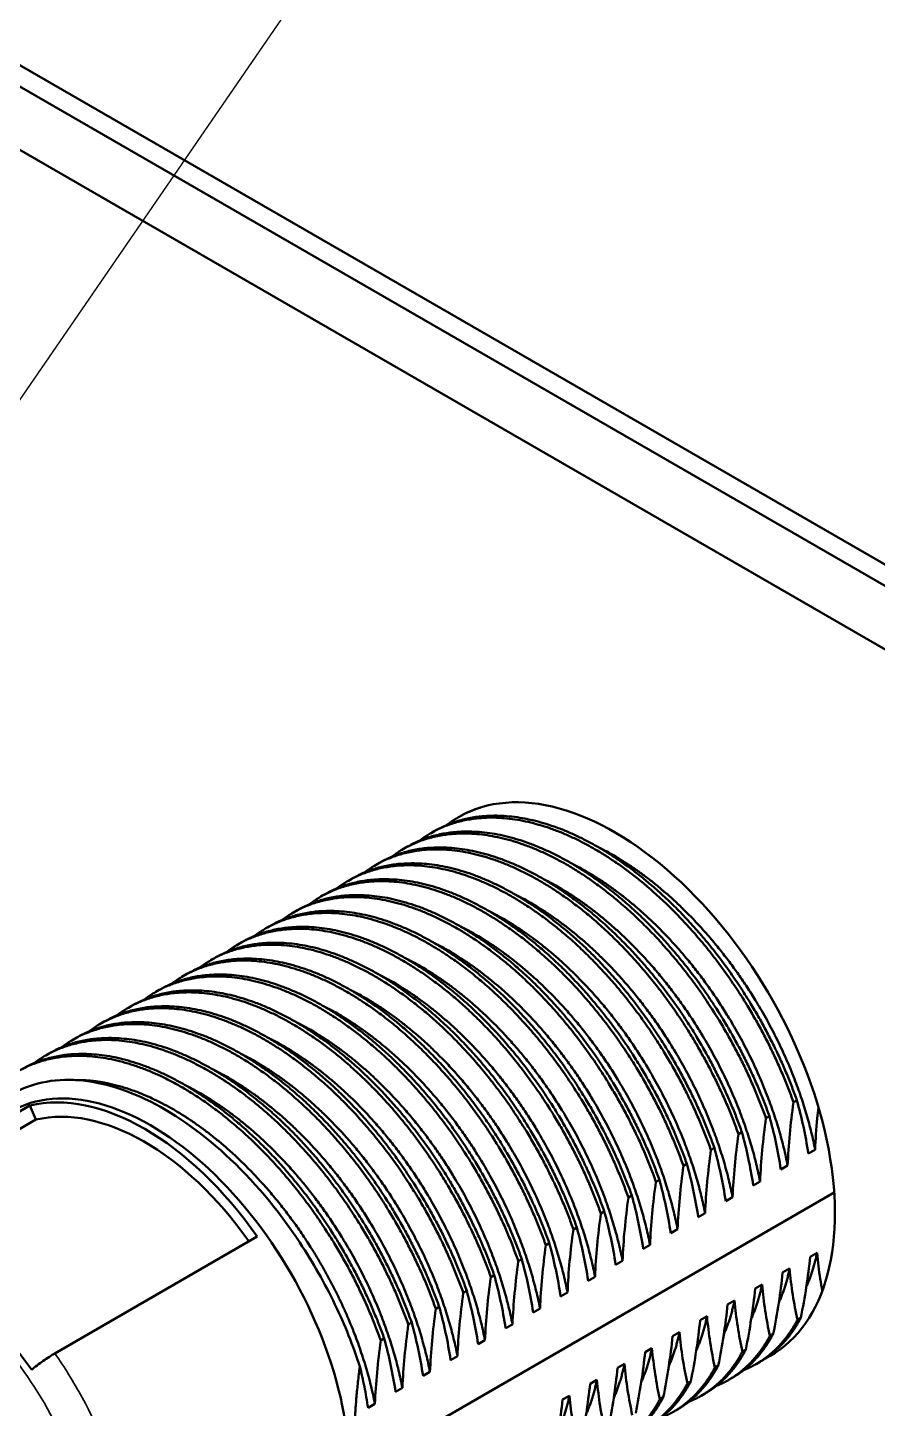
# Model space of a CAD drawing. Header units: millimetres. Extents: x -86 to 841, y -58 to 594.
# Drawn here: x 265.23 to 281.61, y 256.37 to 282.99 of the extents above; entities that cross this region are included whole.
import ezdxf

# ---------------------------------------------------------------- set-up
doc = ezdxf.new("R2010")
doc.units = ezdxf.units.MM
for name, color, linetype, lineweight in [('Symbol (ISO)', 7, 'Continuous', 25), ('Visible (ISO)', 7, 'Continuous', 50), ('Visible Narrow (ISO)', 7, 'Continuous', 35)]:
    doc.layers.add(name, color=color, linetype=linetype, lineweight=lineweight)
doc.styles.add('Note Text (ISO)', font='tahoma.ttf')
doc.dimstyles.new('Default - Method 1b (ISO)$7', dxfattribs={"dimtxt": 3.5, "dimasz": 2.5, "dimexe": 3.175, "dimexo": 0, "dimgap": 0.762, "dimtad": 1, "dimtoh": 1, "dimrnd": 1e-08, "dimtxsty": 'Note Text (ISO)', "dimcen": 0.09, "dimdle": 10, "dimclrd": 256, "dimclre": 256, "dimclrt": 256, "dimazin": 2, "dimtfac": 1, "dimtmove": 0, "dimatfit": 3, "dimfxl": 1, "dimtolj": 1, "dimlwd": -1, "dimlwe": -1, "dimarcsym": 0})

msp = doc.modelspace()

# ---------------------------------------------------------------- linework, layer by layer
at = {"layer": 'Visible (ISO)'}
for p, q in [((316.569, 252.128), (249.675, 290.749)), ((316.931, 252.327), (250.735, 290.545)), ((253.21, 287.484), (315.964, 251.252)), ((273.545, 267.776), (273.534, 267.77)), ((273.07, 267.502), (273.003, 267.464)), ((272.539, 267.196), (272.473, 267.158)), ((272.009, 266.89), (271.943, 266.851)), ((271.479, 266.584), (271.412, 266.545)), ((270.948, 266.277), (270.882, 266.239)), ((270.418, 265.971), (270.352, 265.933)), ((269.888, 265.665), (269.821, 265.627)), ((269.357, 265.359), (269.291, 265.321)), ((268.827, 265.053), (268.761, 265.014)), ((268.297, 264.746), (268.23, 264.708)), ((267.766, 264.44), (267.7, 264.402)), ((267.236, 264.134), (267.17, 264.096)), ((266.706, 263.828), (266.639, 263.79)), ((266.175, 263.522), (266.109, 263.483)), ((265.645, 263.216), (265.579, 263.177)), ((279.989, 262.272), (280.056, 262.31)), ((261.372, 259.961), (265.271, 262.212)), ((265.271, 262.212), (265.387, 261.938)), ((279.459, 261.966), (279.525, 262.004)), ((265.387, 261.938), (261.17, 259.503)), ((278.929, 261.659), (278.995, 261.698)), ((278.398, 261.353), (278.465, 261.392)), ((280.407, 261.359), (280.275, 261.283)), ((277.868, 261.047), (277.934, 261.085)), ((279.877, 261.053), (279.744, 260.977)), ((277.338, 260.741), (277.404, 260.779)), ((279.346, 260.747), (279.214, 260.67)), ((271.532, 255.196), (280.774, 260.531)), ((276.807, 260.435), (276.874, 260.473)), ((278.816, 260.441), (278.684, 260.364)), ((276.277, 260.129), (276.343, 260.167)), ((278.286, 260.135), (278.153, 260.058)), ((275.747, 259.822), (275.813, 259.861)), ((269.652, 259.683), (265.753, 257.432)), ((277.755, 259.828), (277.623, 259.752)), ((275.216, 259.516), (275.283, 259.554)), ((277.225, 259.522), (277.093, 259.446)), ((280.311, 259.295), (280.444, 259.371)), ((274.686, 259.21), (274.752, 259.248)), ((276.695, 259.216), (276.562, 259.139)), ((279.781, 258.988), (279.914, 259.065)), ((274.156, 258.904), (274.222, 258.942)), ((276.164, 258.91), (276.032, 258.833)), ((273.625, 258.598), (273.692, 258.636)), ((275.634, 258.604), (275.502, 258.527)), ((279.251, 258.682), (279.383, 258.759)), ((273.095, 258.291), (273.161, 258.33)), ((275.104, 258.297), (274.971, 258.221)), ((278.72, 258.376), (278.853, 258.453)), ((272.565, 257.985), (272.631, 258.024)), ((274.573, 257.991), (274.441, 257.915)), ((278.19, 258.07), (278.323, 258.146)), ((280.131, 258.115), (280.065, 258.076)), ((272.034, 257.679), (272.101, 257.717)), ((277.66, 257.764), (277.792, 257.84)), ((279.601, 257.809), (279.535, 257.77)), ((274.043, 257.685), (273.911, 257.609)), ((277.129, 257.457), (277.262, 257.534)), ((279.071, 257.502), (279.004, 257.464)), ((273.513, 257.379), (273.38, 257.302)), ((276.599, 257.151), (276.732, 257.228)), ((278.54, 257.196), (278.474, 257.158)), ((279.335, 257.263), (279.269, 257.225)), ((266.045, 256.985), (266.046, 256.985)), ((266.057, 256.966), (266.057, 256.966)), ((272.983, 257.073), (272.85, 256.996)), ((276.069, 256.845), (276.201, 256.922)), ((278.804, 256.957), (278.738, 256.918)), ((266.184, 256.752), (266.184, 256.752)), ((266.217, 256.693), (266.217, 256.693)), ((272.452, 256.767), (272.32, 256.69)), ((278.01, 256.89), (277.944, 256.852)), ((278.274, 256.651), (278.208, 256.612)), ((271.922, 256.46), (271.789, 256.384)), ((275.538, 256.539), (275.671, 256.615)), ((277.48, 256.584), (277.413, 256.546))]:
    msp.add_line(p, q, dxfattribs=at)
for centre, major_axis, ratio, start_param, end_param in [((276.545, 262.58), (-3, 5.196), 0.57735, 3.106122, 6.283185), ((267.602, 257.417), (2.7, -4.677), 0.57735, 0, 3.141593), ((267.352, 257.273), (2.553, -4.76), 0.597134, 1.764044, 2.985775), ((267.352, 257.273), (2.411, -4.496), 0.597134, 1.774426, 2.985775)]:
    msp.add_ellipse(centre, major_axis=major_axis, ratio=ratio, start_param=start_param, end_param=end_param, dxfattribs=at)
for points, weights, knots in [([(273.975, 267.962), (273.741, 267.89), (273.534, 267.77), (273.418, 267.703), (273.31, 267.621)], [0.9781234073, 0.986758169931, 1, 0.992556137817, 0.98656815435], [0.289401969, 0.289401969, 0.289401969, 0.290178571, 0.290178571, 0.290615136, 0.290615136, 0.290615136]), ([(279.989, 262.272), (279.661, 263.198), (279.136, 264.076), (277.86, 266.209), (276.07, 267.205), (274.279, 268.2), (273.003, 267.464), (272.887, 267.397), (272.78, 267.315)], [0.962660741352, 0.967178132478, 1, 0.923879532511, 1, 0.923879532511, 1, 0.992556137817, 0.98656815435], [0.31503936, 0.31503936, 0.31503936, 0.31696429, 0.31696429, 0.32142857, 0.32142857, 0.32589286, 0.32589286, 0.32632942, 0.32632942, 0.32632942]), ([(280.056, 262.31), (279.728, 263.236), (279.202, 264.115), (277.926, 266.248), (276.136, 267.243), (274.345, 268.239), (273.07, 267.502)], [0.962660741352, 0.967178132478, 1, 0.923879532511, 1, 0.923879532511, 1], [0.27932507, 0.27932507, 0.27932507, 0.28125, 0.28125, 0.28571429, 0.28571429, 0.29017857, 0.29017857, 0.29017857]), ([(279.459, 261.966), (279.131, 262.891), (278.606, 263.77), (277.33, 265.903), (275.539, 266.899), (273.749, 267.894), (272.473, 267.158), (272.357, 267.091), (272.25, 267.009)], [0.962660741352, 0.967178132478, 1, 0.923879532511, 1, 0.923879532511, 1, 0.992556137817, 0.98656815435], [0.35075365, 0.35075365, 0.35075365, 0.35267857, 0.35267857, 0.35714286, 0.35714286, 0.36160714, 0.36160714, 0.36204371, 0.36204371, 0.36204371]), ([(279.525, 262.004), (279.197, 262.93), (278.672, 263.808), (277.396, 265.942), (275.606, 266.937), (273.815, 267.933), (272.539, 267.196)], [0.962660741352, 0.967178132478, 1, 0.923879532511, 1, 0.923879532511, 1], [0.31503936, 0.31503936, 0.31503936, 0.31696429, 0.31696429, 0.32142857, 0.32142857, 0.32589286, 0.32589286, 0.32589286]), ([(278.929, 261.659), (278.601, 262.585), (278.075, 263.464), (276.8, 265.597), (275.009, 266.593), (273.218, 267.588), (271.943, 266.851), (271.827, 266.784), (271.719, 266.703)], [0.962660741352, 0.967178132478, 1, 0.923879532511, 1, 0.923879532511, 1, 0.992556137817, 0.98656815435], [0.38646793, 0.38646793, 0.38646793, 0.38839286, 0.38839286, 0.39285714, 0.39285714, 0.39732143, 0.39732143, 0.39775799, 0.39775799, 0.39775799]), ([(278.995, 261.698), (278.667, 262.624), (278.142, 263.502), (276.866, 265.635), (275.075, 266.631), (273.285, 267.626), (272.009, 266.89)], [0.962660741352, 0.967178132478, 1, 0.923879532511, 1, 0.923879532511, 1], [0.35075365, 0.35075365, 0.35075365, 0.35267857, 0.35267857, 0.35714286, 0.35714286, 0.36160714, 0.36160714, 0.36160714]), ([(280.407, 261.359), (280.131, 262.78), (279.298, 264.17), (278.106, 266.157), (276.434, 267.084), (276.323, 267.146), (276.211, 267.201)], [0.968998828714, 0.945548623307, 1, 0.923879532511, 1, 0.994533540984, 0.989852210467], [0.278056555, 0.278056555, 0.278056555, 0.28125, 0.28125, 0.285714286, 0.285714286, 0.286034881, 0.286034881, 0.286034881]), ([(278.398, 261.353), (278.07, 262.279), (277.545, 263.158), (276.269, 265.291), (274.479, 266.286), (272.688, 267.282), (271.412, 266.545), (271.296, 266.478), (271.189, 266.397)], [0.962660741352, 0.967178132478, 1, 0.923879532511, 1, 0.923879532511, 1, 0.992556137817, 0.98656815435], [0.42218222, 0.42218222, 0.42218222, 0.42410714, 0.42410714, 0.42857143, 0.42857143, 0.43303571, 0.43303571, 0.43347228, 0.43347228, 0.43347228]), ([(278.465, 261.392), (278.137, 262.317), (277.611, 263.196), (276.335, 265.329), (274.545, 266.325), (272.754, 267.32), (271.479, 266.584)], [0.962660741352, 0.967178132478, 1, 0.923879532511, 1, 0.923879532511, 1], [0.38646793, 0.38646793, 0.38646793, 0.38839286, 0.38839286, 0.39285714, 0.39285714, 0.39732143, 0.39732143, 0.39732143]), ([(279.877, 261.053), (279.6, 262.474), (278.767, 263.863), (277.576, 265.851), (275.904, 266.778), (275.792, 266.84), (275.681, 266.894)], [0.968998828714, 0.945548623307, 1, 0.923879532511, 1, 0.994533540984, 0.989852210467], [0.313770841, 0.313770841, 0.313770841, 0.316964286, 0.316964286, 0.321428571, 0.321428571, 0.321749166, 0.321749166, 0.321749166]), ([(277.868, 261.047), (277.54, 261.973), (277.015, 262.852), (275.739, 264.985), (273.948, 265.98), (272.158, 266.976), (270.882, 266.239), (270.766, 266.172), (270.659, 266.09)], [0.962660741352, 0.967178132478, 1, 0.923879532511, 1, 0.923879532511, 1, 0.992556137817, 0.98656815435], [0.4578965, 0.4578965, 0.4578965, 0.45982143, 0.45982143, 0.46428571, 0.46428571, 0.46875, 0.46875, 0.46918656, 0.46918656, 0.46918656]), ([(277.934, 261.085), (277.606, 262.011), (277.081, 262.89), (275.805, 265.023), (274.015, 266.018), (272.224, 267.014), (270.948, 266.277)], [0.962660741352, 0.967178132478, 1, 0.923879532511, 1, 0.923879532511, 1], [0.42218222, 0.42218222, 0.42218222, 0.42410714, 0.42410714, 0.42857143, 0.42857143, 0.43303571, 0.43303571, 0.43303571]), ([(279.346, 260.747), (279.07, 262.168), (278.237, 263.557), (277.045, 265.545), (275.374, 266.472), (275.262, 266.533), (275.151, 266.588)], [0.968998828714, 0.945548623307, 1, 0.923879532511, 1, 0.994533540984, 0.989852210467], [0.349485127, 0.349485127, 0.349485127, 0.352678571, 0.352678571, 0.357142857, 0.357142857, 0.357463452, 0.357463452, 0.357463452]), ([(277.338, 260.741), (277.01, 261.667), (276.484, 262.545), (275.209, 264.679), (273.418, 265.674), (271.628, 266.669), (270.352, 265.933), (270.236, 265.866), (270.128, 265.784)], [0.962660741352, 0.967178132478, 1, 0.923879532511, 1, 0.923879532511, 1, 0.992556137817, 0.98656815435], [0.49361079, 0.49361079, 0.49361079, 0.49553571, 0.49553571, 0.5, 0.5, 0.50446429, 0.50446429, 0.50490085, 0.50490085, 0.50490085]), ([(277.404, 260.779), (277.076, 261.705), (276.551, 262.584), (275.275, 264.717), (273.484, 265.712), (271.694, 266.708), (270.418, 265.971)], [0.962660741352, 0.967178132478, 1, 0.923879532511, 1, 0.923879532511, 1], [0.4578965, 0.4578965, 0.4578965, 0.45982143, 0.45982143, 0.46428571, 0.46428571, 0.46875, 0.46875, 0.46875]), ([(278.816, 260.441), (278.54, 261.862), (277.707, 263.251), (276.515, 265.239), (274.843, 266.165), (274.732, 266.227), (274.62, 266.282)], [0.968998828714, 0.945548623307, 1, 0.923879532511, 1, 0.994533540984, 0.989852210467], [0.385199412, 0.385199412, 0.385199412, 0.388392857, 0.388392857, 0.392857143, 0.392857143, 0.393177738, 0.393177738, 0.393177738]), ([(276.874, 260.473), (276.546, 261.399), (276.02, 262.277), (274.744, 264.411), (272.954, 265.406), (271.163, 266.402), (269.888, 265.665)], [0.962660741352, 0.967178132478, 1, 0.923879532511, 1, 0.923879532511, 1], [0.49361079, 0.49361079, 0.49361079, 0.49553571, 0.49553571, 0.5, 0.5, 0.50446429, 0.50446429, 0.50446429]), ([(278.286, 260.135), (278.009, 261.556), (277.176, 262.945), (275.985, 264.932), (274.313, 265.859), (274.201, 265.921), (274.09, 265.976)], [0.968998828714, 0.945548623307, 1, 0.923879532511, 1, 0.994533540984, 0.989852210467], [0.420913698, 0.420913698, 0.420913698, 0.424107143, 0.424107143, 0.428571429, 0.428571429, 0.428892023, 0.428892023, 0.428892023]), ([(276.807, 260.435), (276.479, 261.361), (275.954, 262.239), (274.678, 264.372), (272.888, 265.368), (271.097, 266.363), (269.821, 265.627), (269.705, 265.56), (269.598, 265.478)], [0.962660741352, 0.967178132478, 1, 0.923879532511, 1, 0.923879532511, 1, 0.992556137817, 0.98656815435], [0.52932507, 0.52932507, 0.52932507, 0.53125, 0.53125, 0.53571429, 0.53571429, 0.54017857, 0.54017857, 0.54061514, 0.54061514, 0.54061514]), ([(276.277, 260.129), (275.949, 261.054), (275.424, 261.933), (274.148, 264.066), (272.357, 265.062), (270.567, 266.057), (269.291, 265.321), (269.175, 265.253), (269.068, 265.172)], [0.962660741352, 0.967178132478, 1, 0.923879532511, 1, 0.923879532511, 1, 0.992556137817, 0.98656815435], [0.56503936, 0.56503936, 0.56503936, 0.56696429, 0.56696429, 0.57142857, 0.57142857, 0.57589286, 0.57589286, 0.57632942, 0.57632942, 0.57632942]), ([(276.343, 260.167), (276.015, 261.093), (275.49, 261.971), (274.214, 264.104), (272.424, 265.1), (270.633, 266.095), (269.357, 265.359)], [0.962660741352, 0.967178132478, 1, 0.923879532511, 1, 0.923879532511, 1], [0.52932507, 0.52932507, 0.52932507, 0.53125, 0.53125, 0.53571429, 0.53571429, 0.54017857, 0.54017857, 0.54017857]), ([(277.755, 259.828), (277.479, 261.249), (276.646, 262.639), (275.454, 264.626), (273.783, 265.553), (273.671, 265.615), (273.56, 265.67)], [0.968998828714, 0.945548623307, 1, 0.923879532511, 1, 0.994533540984, 0.989852210467], [0.456627984, 0.456627984, 0.456627984, 0.459821429, 0.459821429, 0.464285714, 0.464285714, 0.464606309, 0.464606309, 0.464606309]), ([(275.747, 259.822), (275.419, 260.748), (274.893, 261.627), (273.618, 263.76), (271.827, 264.755), (270.037, 265.751), (268.761, 265.014), (268.645, 264.947), (268.537, 264.866)], [0.962660741352, 0.967178132478, 1, 0.923879532511, 1, 0.923879532511, 1, 0.992556137817, 0.98656815435], [0.60075365, 0.60075365, 0.60075365, 0.60267857, 0.60267857, 0.60714286, 0.60714286, 0.61160714, 0.61160714, 0.61204371, 0.61204371, 0.61204371]), ([(275.813, 259.861), (275.485, 260.786), (274.96, 261.665), (273.684, 263.798), (271.893, 264.794), (270.103, 265.789), (268.827, 265.053)], [0.962660741352, 0.967178132478, 1, 0.923879532511, 1, 0.923879532511, 1], [0.56503936, 0.56503936, 0.56503936, 0.56696429, 0.56696429, 0.57142857, 0.57142857, 0.57589286, 0.57589286, 0.57589286]), ([(277.225, 259.522), (276.949, 260.943), (276.116, 262.332), (274.924, 264.32), (273.252, 265.247), (273.141, 265.309), (273.029, 265.363)], [0.968998828714, 0.945548623307, 1, 0.923879532511, 1, 0.994533540984, 0.989852210467], [0.49234227, 0.49234227, 0.49234227, 0.495535714, 0.495535714, 0.5, 0.5, 0.500320595, 0.500320595, 0.500320595]), ([(275.216, 259.516), (274.888, 260.442), (274.363, 261.321), (273.087, 263.454), (271.297, 264.449), (269.506, 265.445), (268.23, 264.708), (268.114, 264.641), (268.007, 264.559)], [0.962660741352, 0.967178132478, 1, 0.923879532511, 1, 0.923879532511, 1, 0.992556137817, 0.98656815435], [0.63646793, 0.63646793, 0.63646793, 0.63839286, 0.63839286, 0.64285714, 0.64285714, 0.64732143, 0.64732143, 0.64775799, 0.64775799, 0.64775799]), ([(275.283, 259.554), (274.955, 260.48), (274.429, 261.359), (273.153, 263.492), (271.363, 264.488), (269.572, 265.483), (268.297, 264.746)], [0.962660741352, 0.967178132478, 1, 0.923879532511, 1, 0.923879532511, 1], [0.60075365, 0.60075365, 0.60075365, 0.60267857, 0.60267857, 0.60714286, 0.60714286, 0.61160714, 0.61160714, 0.61160714]), ([(276.695, 259.216), (276.418, 260.637), (275.585, 262.026), (274.394, 264.014), (272.722, 264.941), (272.61, 265.003), (272.499, 265.057)], [0.968998828714, 0.945548623307, 1, 0.923879532511, 1, 0.994533540984, 0.989852210467], [0.528056555, 0.528056555, 0.528056555, 0.53125, 0.53125, 0.535714286, 0.535714286, 0.536034881, 0.536034881, 0.536034881]), ([(274.686, 259.21), (274.358, 260.136), (273.833, 261.014), (272.557, 263.148), (270.766, 264.143), (268.976, 265.139), (267.7, 264.402), (267.584, 264.335), (267.477, 264.253)], [0.962660741352, 0.967178132478, 1, 0.923879532511, 1, 0.923879532511, 1, 0.992556137817, 0.98656815435], [0.67218222, 0.67218222, 0.67218222, 0.67410714, 0.67410714, 0.67857143, 0.67857143, 0.68303571, 0.68303571, 0.68347228, 0.68347228, 0.68347228]), ([(274.752, 259.248), (274.424, 260.174), (273.899, 261.053), (272.623, 263.186), (270.833, 264.181), (269.042, 265.177), (267.766, 264.44)], [0.962660741352, 0.967178132478, 1, 0.923879532511, 1, 0.923879532511, 1], [0.63646793, 0.63646793, 0.63646793, 0.63839286, 0.63839286, 0.64285714, 0.64285714, 0.64732143, 0.64732143, 0.64732143]), ([(276.164, 258.91), (275.888, 260.331), (275.055, 261.72), (273.863, 263.708), (272.192, 264.635), (272.08, 264.696), (271.969, 264.751)], [0.968998828714, 0.945548623307, 1, 0.923879532511, 1, 0.994533540984, 0.989852210467], [0.563770841, 0.563770841, 0.563770841, 0.566964286, 0.566964286, 0.571428571, 0.571428571, 0.571749166, 0.571749166, 0.571749166]), ([(274.156, 258.904), (273.828, 259.83), (273.302, 260.708), (272.027, 262.841), (270.236, 263.837), (268.446, 264.832), (267.17, 264.096), (267.054, 264.029), (266.946, 263.947)], [0.962660741352, 0.967178132478, 1, 0.923879532511, 1, 0.923879532511, 1, 0.992556137817, 0.98656815435], [0.7078965, 0.7078965, 0.7078965, 0.70982143, 0.70982143, 0.71428571, 0.71428571, 0.71875, 0.71875, 0.71918656, 0.71918656, 0.71918656]), ([(274.222, 258.942), (273.894, 259.868), (273.369, 260.747), (272.093, 262.88), (270.302, 263.875), (268.512, 264.871), (267.236, 264.134)], [0.962660741352, 0.967178132478, 1, 0.923879532511, 1, 0.923879532511, 1], [0.67218222, 0.67218222, 0.67218222, 0.67410714, 0.67410714, 0.67857143, 0.67857143, 0.68303571, 0.68303571, 0.68303571]), ([(275.634, 258.604), (275.358, 260.025), (274.525, 261.414), (273.333, 263.401), (271.661, 264.328), (271.55, 264.39), (271.438, 264.445)], [0.968998828714, 0.945548623307, 1, 0.923879532511, 1, 0.994533540984, 0.989852210467], [0.599485127, 0.599485127, 0.599485127, 0.602678571, 0.602678571, 0.607142857, 0.607142857, 0.607463452, 0.607463452, 0.607463452]), ([(273.692, 258.636), (273.364, 259.562), (272.838, 260.44), (271.562, 262.574), (269.772, 263.569), (267.981, 264.564), (266.706, 263.828)], [0.962660741352, 0.967178132478, 1, 0.923879532511, 1, 0.923879532511, 1], [0.7078965, 0.7078965, 0.7078965, 0.70982143, 0.70982143, 0.71428571, 0.71428571, 0.71875, 0.71875, 0.71875]), ([(275.104, 258.297), (274.827, 259.719), (273.994, 261.108), (272.803, 263.095), (271.131, 264.022), (271.019, 264.084), (270.908, 264.139)], [0.968998828714, 0.945548623307, 1, 0.923879532511, 1, 0.994533540984, 0.989852210467], [0.635199412, 0.635199412, 0.635199412, 0.638392857, 0.638392857, 0.642857143, 0.642857143, 0.643177738, 0.643177738, 0.643177738]), ([(273.625, 258.598), (273.297, 259.523), (272.772, 260.402), (271.496, 262.535), (269.706, 263.531), (267.915, 264.526), (266.639, 263.79), (266.523, 263.723), (266.416, 263.641)], [0.962660741352, 0.967178132478, 1, 0.923879532511, 1, 0.923879532511, 1, 0.992556137817, 0.98656815435], [0.74361079, 0.74361079, 0.74361079, 0.74553571, 0.74553571, 0.75, 0.75, 0.75446429, 0.75446429, 0.75490085, 0.75490085, 0.75490085]), ([(274.573, 257.991), (274.297, 259.412), (273.464, 260.802), (272.272, 262.789), (270.601, 263.716), (270.489, 263.778), (270.378, 263.833)], [0.968998828714, 0.945548623307, 1, 0.923879532511, 1, 0.994533540984, 0.989852210467], [0.670913698, 0.670913698, 0.670913698, 0.674107143, 0.674107143, 0.678571429, 0.678571429, 0.678892023, 0.678892023, 0.678892023]), ([(273.095, 258.291), (272.767, 259.217), (272.242, 260.096), (270.966, 262.229), (269.175, 263.225), (267.385, 264.22), (266.109, 263.483), (265.993, 263.416), (265.886, 263.335)], [0.962660741352, 0.967178132478, 1, 0.923879532511, 1, 0.923879532511, 1, 0.992556137817, 0.98656815435], [0.77932507, 0.77932507, 0.77932507, 0.78125, 0.78125, 0.78571429, 0.78571429, 0.79017857, 0.79017857, 0.79061514, 0.79061514, 0.79061514]), ([(273.161, 258.33), (272.833, 259.256), (272.308, 260.134), (271.032, 262.267), (269.242, 263.263), (267.451, 264.258), (266.175, 263.522)], [0.962660741352, 0.967178132478, 1, 0.923879532511, 1, 0.923879532511, 1], [0.74361079, 0.74361079, 0.74361079, 0.74553571, 0.74553571, 0.75, 0.75, 0.75446429, 0.75446429, 0.75446429]), ([(272.565, 257.985), (272.237, 258.911), (271.711, 259.79), (270.436, 261.923), (268.645, 262.918), (266.855, 263.914), (265.579, 263.177), (265.463, 263.11), (265.355, 263.029)], [0.962660741352, 0.967178132478, 1, 0.923879532511, 1, 0.923879532511, 1, 0.992556137817, 0.98656815435], [0.81503936, 0.81503936, 0.81503936, 0.81696429, 0.81696429, 0.82142857, 0.82142857, 0.82589286, 0.82589286, 0.82632942, 0.82632942, 0.82632942]), ([(272.631, 258.024), (272.303, 258.949), (271.778, 259.828), (270.502, 261.961), (268.711, 262.957), (266.921, 263.952), (265.645, 263.216)], [0.962660741352, 0.967178132478, 1, 0.923879532511, 1, 0.923879532511, 1], [0.77932507, 0.77932507, 0.77932507, 0.78125, 0.78125, 0.78571429, 0.78571429, 0.79017857, 0.79017857, 0.79017857]), ([(274.043, 257.685), (273.767, 259.106), (272.934, 260.495), (271.742, 262.483), (270.07, 263.41), (269.959, 263.472), (269.847, 263.526)], [0.968998828714, 0.945548623307, 1, 0.923879532511, 1, 0.994533540984, 0.989852210467], [0.706627984, 0.706627984, 0.706627984, 0.709821429, 0.709821429, 0.714285714, 0.714285714, 0.714606309, 0.714606309, 0.714606309]), ([(272.034, 257.679), (271.706, 258.605), (271.181, 259.483), (269.905, 261.617), (268.115, 262.612), (266.324, 263.608), (265.048, 262.871), (264.523, 262.568), (264.195, 261.986)], [0.962660741352, 0.967178132478, 1, 0.923879532511, 1, 0.923879532511, 1, 0.967178132478, 0.962660741352], [0.85075365, 0.85075365, 0.85075365, 0.85267857, 0.85267857, 0.85714286, 0.85714286, 0.86160714, 0.86160714, 0.86353207, 0.86353207, 0.86353207]), ([(272.101, 257.717), (271.773, 258.643), (271.247, 259.522), (269.972, 261.655), (268.181, 262.65), (266.39, 263.646), (265.115, 262.909)], [0.962660741352, 0.967178132478, 1, 0.923879532511, 1, 0.923879532511, 1], [0.81503936, 0.81503936, 0.81503936, 0.81696429, 0.81696429, 0.82142857, 0.82142857, 0.82589286, 0.82589286, 0.82589286]), ([(273.513, 257.379), (273.236, 258.8), (272.403, 260.189), (271.212, 262.177), (269.54, 263.104), (269.428, 263.165), (269.317, 263.22)], [0.968998828714, 0.945548623307, 1, 0.923879532511, 1, 0.994533540984, 0.989852210467], [0.74234227, 0.74234227, 0.74234227, 0.745535714, 0.745535714, 0.75, 0.75, 0.750320595, 0.750320595, 0.750320595]), ([(272.983, 257.073), (272.706, 258.494), (271.873, 259.883), (270.681, 261.871), (269.01, 262.797), (268.898, 262.859), (268.787, 262.914)], [0.968998828714, 0.945548623307, 1, 0.923879532511, 1, 0.994533540984, 0.989852210467], [0.778056555, 0.778056555, 0.778056555, 0.78125, 0.78125, 0.785714286, 0.785714286, 0.786034881, 0.786034881, 0.786034881]), ([(271.922, 256.46), (271.645, 257.881), (270.812, 259.271), (269.621, 261.258), (267.949, 262.185), (267.003, 262.709), (266.152, 262.702)], [0.968998828714, 0.945548623307, 1, 0.923879532511, 1, 0.955457537653, 0.963043787002], [0.84948513, 0.84948513, 0.84948513, 0.85267857, 0.85267857, 0.85714286, 0.85714286, 0.85975517, 0.85975517, 0.85975517]), ([(272.452, 256.767), (272.176, 258.188), (271.343, 259.577), (270.151, 261.564), (268.479, 262.491), (268.368, 262.553), (268.256, 262.608)], [0.968998828714, 0.945548623307, 1, 0.923879532511, 1, 0.994533540984, 0.989852210467], [0.813770841, 0.813770841, 0.813770841, 0.816964286, 0.816964286, 0.821428571, 0.821428571, 0.821749166, 0.821749166, 0.821749166]), ([(279.027, 257.107), (279.152, 257.158), (279.269, 257.225), (279.767, 257.512), (280.065, 258.076)], [0.985908596316, 0.992143396413, 1, 0.967178132478, 0.962660741352], [0.307574943, 0.307574943, 0.307574943, 0.308035714, 0.308035714, 0.309960639, 0.309960639, 0.309960639]), ([(278.497, 256.801), (278.622, 256.851), (278.738, 256.918), (279.236, 257.206), (279.535, 257.77)], [0.985908596316, 0.992143396413, 1, 0.967178132478, 0.962660741352], [0.343289229, 0.343289229, 0.343289229, 0.34375, 0.34375, 0.345674925, 0.345674925, 0.345674925]), ([(277.966, 256.495), (278.092, 256.545), (278.208, 256.612), (278.706, 256.9), (279.004, 257.464)], [0.985908596316, 0.992143396413, 1, 0.967178132478, 0.962660741352], [0.379003514, 0.379003514, 0.379003514, 0.379464286, 0.379464286, 0.381389211, 0.381389211, 0.381389211]), ([(277.436, 256.189), (277.561, 256.239), (277.678, 256.306), (278.176, 256.594), (278.474, 257.158)], [0.985908596316, 0.992143396413, 1, 0.967178132478, 0.962660741352], [0.4147178, 0.4147178, 0.4147178, 0.415178571, 0.415178571, 0.417103496, 0.417103496, 0.417103496]), ([(276.906, 255.882), (277.031, 255.933), (277.147, 256), (277.645, 256.288), (277.944, 256.852)], [0.985908596316, 0.992143396413, 1, 0.967178132478, 0.962660741352], [0.450432086, 0.450432086, 0.450432086, 0.450892857, 0.450892857, 0.452817782, 0.452817782, 0.452817782]), ([(276.375, 255.576), (276.501, 255.627), (276.617, 255.694), (277.115, 255.981), (277.413, 256.546)], [0.985908596316, 0.992143396413, 1, 0.967178132478, 0.962660741352], [0.486146372, 0.486146372, 0.486146372, 0.486607143, 0.486607143, 0.488532068, 0.488532068, 0.488532068])]:
    msp.add_rational_spline(points, weights, degree=2, knots=knots, dxfattribs=at)
for points, knots in [([(271.631, 257.179), (271.502, 257.579), (271.342, 257.979), (270.955, 258.783), (270.728, 259.184), (270.054, 260.205), (269.567, 260.781), (268.543, 261.721), (268.017, 262.086), (266.988, 262.575), (266.492, 262.701), (265.546, 262.71), (265.11, 262.578), (264.528, 262.153), (264.336, 261.939), (264.179, 261.679), (264.178, 261.677), (264.177, 261.675)], [-1.433975, -1.433975, -1.433975, -1.433975, -1.302401, -1.302401, -1.165545, -1.165545, -0.9371, -0.9371, -0.718486, -0.718486, -0.505454, -0.505454, -0.279411, -0.279411, -0.137648, -0.137648, -0.136499, -0.136499, -0.136499, -0.136499]), ([(279.989, 262.272), (279.961, 262.065), (279.937, 261.86), (279.899, 261.453), (279.885, 261.252), (279.877, 261.053)], [-0.1383794, -0.1383794, -0.1383794, -0.1383794, -0.0692014, -0.0692014, 0, 0, 0, 0]), ([(280.275, 261.283), (280.248, 261.462), (280.216, 261.636), (280.143, 261.979), (280.101, 262.146), (280.056, 262.31)], [-0.1392069, -0.1392069, -0.1392069, -0.1392069, -0.0696465, -0.0696465, 0, 0, 0, 0]), ([(279.459, 261.966), (279.431, 261.759), (279.407, 261.554), (279.369, 261.147), (279.355, 260.946), (279.346, 260.747)], [-0.1383794, -0.1383794, -0.1383794, -0.1383794, -0.0692014, -0.0692014, 0, 0, 0, 0]), ([(279.744, 260.977), (279.718, 261.156), (279.686, 261.33), (279.612, 261.673), (279.571, 261.84), (279.525, 262.004)], [-0.1392069, -0.1392069, -0.1392069, -0.1392069, -0.0696465, -0.0696465, 0, 0, 0, 0]), ([(280.47, 262.174), (280.462, 262.103), (280.455, 262.033), (280.429, 261.759), (280.415, 261.558), (280.407, 261.359)], [-0.09308687, -0.09308687, -0.09308687, -0.09308687, -0.0692014, -0.0692014, 0, 0, 0, 0]), ([(279.214, 260.67), (279.187, 260.849), (279.155, 261.024), (279.082, 261.366), (279.04, 261.534), (278.995, 261.698)], [-0.1392069, -0.1392069, -0.1392069, -0.1392069, -0.0696465, -0.0696465, 0, 0, 0, 0]), ([(278.929, 261.659), (278.9, 261.453), (278.876, 261.248), (278.838, 260.841), (278.824, 260.64), (278.816, 260.441)], [-0.1383794, -0.1383794, -0.1383794, -0.1383794, -0.0692014, -0.0692014, 0, 0, 0, 0]), ([(278.398, 261.353), (278.37, 261.147), (278.346, 260.941), (278.308, 260.534), (278.294, 260.333), (278.286, 260.135)], [-0.1383794, -0.1383794, -0.1383794, -0.1383794, -0.0692014, -0.0692014, 0, 0, 0, 0]), ([(278.684, 260.364), (278.657, 260.543), (278.625, 260.718), (278.552, 261.06), (278.51, 261.228), (278.465, 261.392)], [-0.1392069, -0.1392069, -0.1392069, -0.1392069, -0.0696465, -0.0696465, 0, 0, 0, 0]), ([(277.868, 261.047), (277.84, 260.84), (277.816, 260.635), (277.778, 260.228), (277.764, 260.027), (277.755, 259.828)], [-0.1383794, -0.1383794, -0.1383794, -0.1383794, -0.0692014, -0.0692014, 0, 0, 0, 0]), ([(278.153, 260.058), (278.127, 260.237), (278.095, 260.412), (278.021, 260.754), (277.98, 260.921), (277.934, 261.085)], [-0.1392069, -0.1392069, -0.1392069, -0.1392069, -0.0696465, -0.0696465, 0, 0, 0, 0]), ([(277.338, 260.741), (277.309, 260.534), (277.285, 260.329), (277.247, 259.922), (277.233, 259.721), (277.225, 259.522)], [-0.1383794, -0.1383794, -0.1383794, -0.1383794, -0.0692014, -0.0692014, 0, 0, 0, 0]), ([(277.623, 259.752), (277.596, 259.931), (277.564, 260.105), (277.491, 260.448), (277.449, 260.615), (277.404, 260.779)], [-0.1392069, -0.1392069, -0.1392069, -0.1392069, -0.0696465, -0.0696465, 0, 0, 0, 0]), ([(276.807, 260.435), (276.779, 260.228), (276.755, 260.023), (276.717, 259.616), (276.703, 259.415), (276.695, 259.216)], [-0.1383794, -0.1383794, -0.1383794, -0.1383794, -0.0692014, -0.0692014, 0, 0, 0, 0]), ([(277.093, 259.446), (277.066, 259.625), (277.034, 259.799), (276.961, 260.142), (276.919, 260.309), (276.874, 260.473)], [-0.1392069, -0.1392069, -0.1392069, -0.1392069, -0.0696465, -0.0696465, 0, 0, 0, 0]), ([(276.277, 260.129), (276.249, 259.922), (276.225, 259.717), (276.187, 259.31), (276.173, 259.109), (276.164, 258.91)], [-0.1383794, -0.1383794, -0.1383794, -0.1383794, -0.0692014, -0.0692014, 0, 0, 0, 0]), ([(276.562, 259.139), (276.536, 259.318), (276.504, 259.493), (276.43, 259.835), (276.389, 260.003), (276.343, 260.167)], [-0.1392069, -0.1392069, -0.1392069, -0.1392069, -0.0696465, -0.0696465, 0, 0, 0, 0]), ([(276.032, 258.833), (276.005, 259.012), (275.973, 259.187), (275.9, 259.529), (275.858, 259.697), (275.813, 259.861)], [-0.1392069, -0.1392069, -0.1392069, -0.1392069, -0.0696465, -0.0696465, 0, 0, 0, 0]), ([(261.17, 259.503), (261.479, 259.577), (261.818, 259.577), (262.528, 259.431), (262.896, 259.285), (263.631, 258.86), (263.994, 258.584), (264.687, 257.92), (265.013, 257.536), (265.307, 257.115)], [-0.6244093, -0.6244093, -0.6244093, -0.6244093, -0.4678575, -0.4678575, -0.3116714, -0.3116714, -0.1560291, -0.1560291, -0.0000149, -0.0000149, -0.0000149, -0.0000149]), ([(275.747, 259.822), (275.718, 259.616), (275.694, 259.41), (275.656, 259.003), (275.642, 258.803), (275.634, 258.604)], [-0.1383794, -0.1383794, -0.1383794, -0.1383794, -0.0692014, -0.0692014, 0, 0, 0, 0]), ([(275.216, 259.516), (275.188, 259.309), (275.164, 259.104), (275.126, 258.697), (275.112, 258.496), (275.104, 258.297)], [-0.1383794, -0.1383794, -0.1383794, -0.1383794, -0.0692014, -0.0692014, 0, 0, 0, 0]), ([(275.502, 258.527), (275.475, 258.706), (275.443, 258.881), (275.37, 259.223), (275.328, 259.39), (275.283, 259.554)], [-0.1392069, -0.1392069, -0.1392069, -0.1392069, -0.0696465, -0.0696465, 0, 0, 0, 0]), ([(280.444, 259.371), (280.459, 259.199), (280.48, 259.031), (280.517, 258.789), (280.53, 258.712), (280.544, 258.637)], [-0.1392079, -0.1392079, -0.1392079, -0.1392079, -0.0696475, -0.0696475, -0.0369976, -0.0369976, -0.0369976, -0.0369976]), ([(274.686, 259.21), (274.658, 259.003), (274.634, 258.798), (274.596, 258.391), (274.582, 258.19), (274.573, 257.991)], [-0.1383794, -0.1383794, -0.1383794, -0.1383794, -0.0692014, -0.0692014, 0, 0, 0, 0]), ([(274.971, 258.221), (274.945, 258.4), (274.913, 258.574), (274.839, 258.917), (274.798, 259.084), (274.752, 259.248)], [-0.1392069, -0.1392069, -0.1392069, -0.1392069, -0.0696465, -0.0696465, 0, 0, 0, 0]), ([(279.914, 259.065), (279.929, 258.893), (279.95, 258.724), (280.001, 258.395), (280.031, 258.234), (280.065, 258.076)], [-0.1392079, -0.1392079, -0.1392079, -0.1392079, -0.0696475, -0.0696475, -0.000001, -0.000001, -0.000001, -0.000001]), ([(280.131, 258.115), (280.171, 258.315), (280.206, 258.514), (280.267, 258.908), (280.292, 259.102), (280.311, 259.295)], [-0.1383794, -0.1383794, -0.1383794, -0.1383794, -0.0692014, -0.0692014, 0, 0, 0, 0]), ([(274.156, 258.904), (274.127, 258.697), (274.103, 258.492), (274.065, 258.085), (274.051, 257.884), (274.043, 257.685)], [-0.1383794, -0.1383794, -0.1383794, -0.1383794, -0.0692014, -0.0692014, 0, 0, 0, 0]), ([(274.441, 257.915), (274.414, 258.094), (274.382, 258.268), (274.309, 258.611), (274.267, 258.778), (274.222, 258.942)], [-0.1392069, -0.1392069, -0.1392069, -0.1392069, -0.0696465, -0.0696465, 0, 0, 0, 0]), ([(279.601, 257.809), (279.641, 258.009), (279.676, 258.208), (279.736, 258.602), (279.761, 258.796), (279.781, 258.988)], [-0.1383794, -0.1383794, -0.1383794, -0.1383794, -0.0692014, -0.0692014, 0, 0, 0, 0]), ([(273.625, 258.598), (273.597, 258.391), (273.573, 258.186), (273.535, 257.779), (273.521, 257.578), (273.513, 257.379)], [-0.1383794, -0.1383794, -0.1383794, -0.1383794, -0.0692014, -0.0692014, 0, 0, 0, 0]), ([(273.911, 257.609), (273.884, 257.787), (273.852, 257.962), (273.779, 258.304), (273.737, 258.472), (273.692, 258.636)], [-0.1392069, -0.1392069, -0.1392069, -0.1392069, -0.0696465, -0.0696465, 0, 0, 0, 0]), ([(279.071, 257.502), (279.11, 257.703), (279.145, 257.901), (279.206, 258.295), (279.231, 258.49), (279.251, 258.682)], [-0.1383794, -0.1383794, -0.1383794, -0.1383794, -0.0692014, -0.0692014, 0, 0, 0, 0]), ([(279.383, 258.759), (279.399, 258.586), (279.419, 258.418), (279.47, 258.089), (279.501, 257.928), (279.535, 257.77)], [-0.1392079, -0.1392079, -0.1392079, -0.1392079, -0.0696475, -0.0696475, -0.000001, -0.000001, -0.000001, -0.000001]), ([(273.095, 258.291), (273.067, 258.085), (273.043, 257.879), (273.005, 257.473), (272.991, 257.272), (272.983, 257.073)], [-0.1383794, -0.1383794, -0.1383794, -0.1383794, -0.0692014, -0.0692014, 0, 0, 0, 0]), ([(273.38, 257.302), (273.354, 257.481), (273.322, 257.656), (273.248, 257.998), (273.207, 258.166), (273.161, 258.33)], [-0.1392069, -0.1392069, -0.1392069, -0.1392069, -0.0696465, -0.0696465, 0, 0, 0, 0]), ([(278.54, 257.196), (278.58, 257.397), (278.615, 257.595), (278.676, 257.989), (278.701, 258.184), (278.72, 258.376)], [-0.1383794, -0.1383794, -0.1383794, -0.1383794, -0.0692014, -0.0692014, 0, 0, 0, 0]), ([(278.853, 258.453), (278.868, 258.28), (278.889, 258.112), (278.94, 257.783), (278.97, 257.622), (279.004, 257.464)], [-0.1392079, -0.1392079, -0.1392079, -0.1392079, -0.0696475, -0.0696475, -0.000001, -0.000001, -0.000001, -0.000001]), ([(272.565, 257.985), (272.536, 257.778), (272.512, 257.573), (272.474, 257.166), (272.46, 256.965), (272.452, 256.767)], [-0.1383794, -0.1383794, -0.1383794, -0.1383794, -0.0692014, -0.0692014, 0, 0, 0, 0]), ([(272.85, 256.996), (272.823, 257.175), (272.791, 257.35), (272.718, 257.692), (272.676, 257.86), (272.631, 258.024)], [-0.1392069, -0.1392069, -0.1392069, -0.1392069, -0.0696465, -0.0696465, 0, 0, 0, 0]), ([(278.01, 256.89), (278.05, 257.09), (278.085, 257.289), (278.145, 257.683), (278.17, 257.877), (278.19, 258.07)], [-0.1383794, -0.1383794, -0.1383794, -0.1383794, -0.0692014, -0.0692014, 0, 0, 0, 0]), ([(278.323, 258.146), (278.338, 257.974), (278.359, 257.806), (278.41, 257.476), (278.44, 257.315), (278.474, 257.158)], [-0.1392079, -0.1392079, -0.1392079, -0.1392079, -0.0696475, -0.0696475, -0.000001, -0.000001, -0.000001, -0.000001]), ([(272.32, 256.69), (272.293, 256.869), (272.261, 257.044), (272.188, 257.386), (272.146, 257.553), (272.101, 257.717)], [-0.1392069, -0.1392069, -0.1392069, -0.1392069, -0.0696465, -0.0696465, 0, 0, 0, 0]), ([(277.48, 256.584), (277.519, 256.784), (277.554, 256.983), (277.615, 257.377), (277.64, 257.571), (277.66, 257.764)], [-0.1383794, -0.1383794, -0.1383794, -0.1383794, -0.0692014, -0.0692014, 0, 0, 0, 0]), ([(277.792, 257.84), (277.808, 257.668), (277.828, 257.5), (277.879, 257.17), (277.91, 257.009), (277.944, 256.852)], [-0.1392079, -0.1392079, -0.1392079, -0.1392079, -0.0696475, -0.0696475, -0.000001, -0.000001, -0.000001, -0.000001]), ([(272.034, 257.679), (272.006, 257.472), (271.982, 257.267), (271.944, 256.86), (271.93, 256.659), (271.922, 256.46)], [-0.1383794, -0.1383794, -0.1383794, -0.1383794, -0.0692014, -0.0692014, 0, 0, 0, 0]), ([(276.949, 256.278), (276.989, 256.478), (277.024, 256.677), (277.085, 257.071), (277.11, 257.265), (277.129, 257.457)], [-0.1383794, -0.1383794, -0.1383794, -0.1383794, -0.0692014, -0.0692014, 0, 0, 0, 0]), ([(277.262, 257.534), (277.277, 257.362), (277.298, 257.193), (277.349, 256.864), (277.379, 256.703), (277.413, 256.546)], [-0.1392079, -0.1392079, -0.1392079, -0.1392079, -0.0696475, -0.0696475, -0.000001, -0.000001, -0.000001, -0.000001]), ([(265.307, 257.115), (265.338, 257.142), (265.373, 257.17), (265.447, 257.228), (265.486, 257.257), (265.567, 257.314), (265.608, 257.342), (265.684, 257.391), (265.72, 257.413), (265.753, 257.432)], [0.00002012, 0.00002012, 0.00002012, 0.00002012, 0.01441187, 0.01441187, 0.02903476, 0.02903476, 0.04406948, 0.04406948, 0.05805449, 0.05805449, 0.05805449, 0.05805449]), ([(271.789, 256.384), (271.769, 256.521), (271.745, 256.656), (271.692, 256.921), (271.663, 257.051), (271.631, 257.179)], [-0.1067052, -0.1067052, -0.1067052, -0.1067052, -0.0533638, -0.0533638, -0.000001, -0.000001, -0.000001, -0.000001]), ([(276.732, 257.228), (276.747, 257.055), (276.768, 256.887), (276.819, 256.558), (276.849, 256.397), (276.883, 256.239)], [-0.1392079, -0.1392079, -0.1392079, -0.1392079, -0.0696475, -0.0696475, -0.000001, -0.000001, -0.000001, -0.000001]), ([(276.201, 256.922), (276.217, 256.749), (276.237, 256.581), (276.288, 256.252), (276.319, 256.091), (276.353, 255.933)], [-0.1392079, -0.1392079, -0.1392079, -0.1392079, -0.0696475, -0.0696475, -0.000001, -0.000001, -0.000001, -0.000001]), ([(276.419, 255.971), (276.459, 256.172), (276.494, 256.37), (276.554, 256.764), (276.579, 256.959), (276.599, 257.151)], [-0.1383794, -0.1383794, -0.1383794, -0.1383794, -0.0692014, -0.0692014, 0, 0, 0, 0]), ([(275.889, 255.665), (275.928, 255.866), (275.963, 256.064), (276.024, 256.458), (276.049, 256.653), (276.069, 256.845)], [-0.1383794, -0.1383794, -0.1383794, -0.1383794, -0.0692014, -0.0692014, 0, 0, 0, 0]), ([(275.358, 255.359), (275.398, 255.559), (275.433, 255.758), (275.494, 256.152), (275.519, 256.347), (275.538, 256.539)], [-0.1383794, -0.1383794, -0.1383794, -0.1383794, -0.0692014, -0.0692014, 0, 0, 0, 0]), ([(275.671, 256.615), (275.686, 256.443), (275.707, 256.275), (275.758, 255.946), (275.788, 255.785), (275.822, 255.627)], [-0.1392079, -0.1392079, -0.1392079, -0.1392079, -0.0696475, -0.0696475, -0.000001, -0.000001, -0.000001, -0.000001])]:
    msp.add_open_spline(points, degree=3, knots=knots, dxfattribs=at)
for points, weights in [([(280.237, 258.715), (280.372, 259.013), (280.444, 259.371)], [0.961975121676, 0.961440190313, 0.968998828714]), ([(279.707, 258.408), (279.842, 258.707), (279.914, 259.065)], [0.961975121676, 0.961440190313, 0.968998828714]), ([(279.176, 258.102), (279.311, 258.4), (279.383, 258.759)], [0.961975121676, 0.961440190313, 0.968998828714]), ([(278.646, 257.796), (278.781, 258.094), (278.853, 258.453)], [0.961975121676, 0.961440190313, 0.968998828714]), ([(278.116, 257.49), (278.251, 257.788), (278.323, 258.146)], [0.961975121676, 0.961440190313, 0.968998828714]), ([(279.335, 257.263), (279.833, 257.551), (280.131, 258.115)], [1, 0.967178132478, 0.962660741352]), ([(277.585, 257.184), (277.72, 257.482), (277.792, 257.84)], [0.961975121676, 0.961440190313, 0.968998828714]), ([(278.804, 256.957), (279.303, 257.244), (279.601, 257.809)], [1, 0.967178132478, 0.962660741352]), ([(277.055, 256.878), (277.19, 257.176), (277.262, 257.534)], [0.961975121676, 0.961440190313, 0.968998828714]), ([(278.274, 256.651), (278.772, 256.938), (279.071, 257.502)], [1, 0.967178132478, 0.962660741352]), ([(279.557, 257.413), (279.615, 257.437), (279.671, 257.463)], [0.985908596316, 0.988767932968, 0.991968371211]), ([(271.631, 257.179), (271.489, 256.102), (271.532, 255.196)], [3.3471257259, 3.47505265239, 3.46289345925]), ([(276.525, 256.571), (276.66, 256.87), (276.732, 257.228)], [0.961975121676, 0.961440190313, 0.968998828714]), ([(277.744, 256.344), (278.242, 256.632), (278.54, 257.196)], [1, 0.967178132478, 0.962660741352]), ([(275.994, 256.265), (276.129, 256.563), (276.201, 256.922)], [0.961975121676, 0.961440190313, 0.968998828714]), ([(277.214, 256.038), (277.712, 256.326), (278.01, 256.89)], [1, 0.967178132478, 0.962660741352]), ([(275.464, 255.959), (275.599, 256.257), (275.671, 256.615)], [0.961975121676, 0.961440190313, 0.968998828714]), ([(276.683, 255.732), (277.181, 256.02), (277.48, 256.584)], [1, 0.967178132478, 0.962660741352])]:
    msp.add_rational_spline(points, weights, degree=2, dxfattribs=at)
at = {"layer": 'Visible Narrow (ISO)'}
for points, knots in [([(266.575, 252.823), (266.59, 253.304), (266.532, 253.87), (266.378, 254.471), (266.227, 255.057), (265.986, 255.675), (265.672, 256.254), (265.359, 256.832), (264.974, 257.37), (264.566, 257.814), (264.126, 258.293), (263.66, 258.661), (263.231, 258.909), (262.802, 259.156), (262.331, 259.329), (261.878, 259.366), (261.457, 259.4), (261.054, 259.317), (260.717, 259.114), (260.38, 258.911), (260.111, 258.589), (259.931, 258.193), (259.747, 257.787), (259.658, 257.306), (259.645, 256.824)], [1.567235, 1.567235, 1.567235, 1.567235, 1.961453, 1.961453, 1.961453, 2.345441, 2.345441, 2.345441, 2.728787, 2.728787, 2.728787, 3.141593, 3.141593, 3.141593, 3.554398, 3.554398, 3.554398, 3.937744, 3.937744, 3.937744, 4.321733, 4.321733, 4.321733, 4.71595, 4.71595, 4.71595, 4.71595]), ([(265.753, 257.432), (265.938, 257.167), (266.116, 256.882), (266.278, 256.583), (266.616, 255.963), (266.888, 255.284), (267.06, 254.621), (267.225, 253.984), (267.296, 253.366), (267.282, 252.823)], [3.7524579, 3.7524579, 3.7524579, 3.7524579, 3.9417134, 3.9417134, 3.9417134, 4.3346645, 4.3346645, 4.3346645, 4.712389, 4.712389, 4.712389, 4.712389])]:
    msp.add_open_spline(points, degree=3, knots=knots, dxfattribs=at)

# ---------------------------------------------------------------- leaders
at = {"layer": 'Symbol (ISO)', "annotation_type": 0, "has_hookline": 1, "hookline_direction": 0, "text_width": 37.172}
msp.add_leader([(248.895, 252.28), (274.02, 288.827), (276.52, 288.827)], dimstyle='Default - Method 1b (ISO)$7', override={"dimtad": 0}, dxfattribs=at)

doc.saveas('drawing.dxf')
